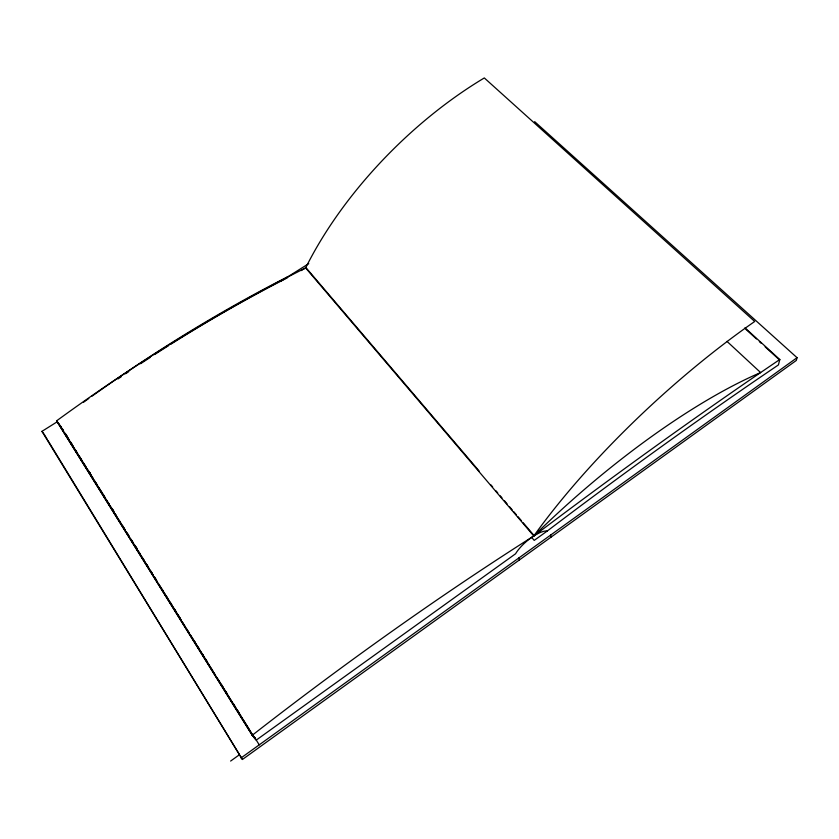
<?xml version="1.0" encoding="UTF-8"?>
<svg xmlns="http://www.w3.org/2000/svg" width="839" height="839" viewBox="0 0 839 839"><rect width="100%" height="100%" fill="white"/><g stroke="black" fill="none" stroke-linecap="round" stroke-linejoin="round"><path stroke-width="1.26" d="M534.642 121.624L797.05 357.687L796.305 360.455L242.408 759.484L41.95 431.361L57.482 421.608M744.969 327.839L779.777 359.512L778.445 364.902L760.375 377.193A1093.028 185.346 -39.3 0 0 547.311 530.972L534.212 540.389L531.674 537.4M230.62 761.057L239.482 754.691L47.928 440.485M240.992 757.984L797.05 357.687M779.882 359.438L760.616 372.558A290.776 82.285 -41.2 0 0 533.782 535.995A807.695 167.527 -37.8 0 0 252.172 735.321L256.273 740.082L515.555 553.792A23.461 7.991 -40.3 0 1 531.035 537.841L534.202 535.712A1176.068 192.571 -39.1 0 1 760.616 372.558L726.983 341.379M280.404 281.453L308.742 263.645M745.829 329.276L756.453 338.946M759.347 341.588L761.288 343.35M765.147 346.864L779.641 360.057M479.069 470.952L306.015 267.714L303.152 269.309A19.958 11.746 -40.1 0 0 301.285 270.578M490.941 484.9L492.64 486.893M496.038 490.878L497.726 492.871M500.275 495.859L501.974 497.852M504.522 500.841L507.06 503.83M509.609 506.819L512.147 509.808M513.846 511.8L516.394 514.789M518.093 516.782L521.48 520.767M523.179 522.76L534.202 535.712A23.461 7.991 -40.3 0 1 547.311 530.972M305.637 267.924L533.782 535.995A303.403 87.696 -42.7 0 1 754.701 321.484L484.313 77.943A262.712 133.663 -44.7 0 0 305.637 267.924A714.838 268.543 -35.7 0 0 139.861 363.476L118.907 377.298A714.838 268.543 -35.7 0 0 56.559 420.874L252.581 735.803M41.95 431.361L43.188 432.945M56.559 420.874L59.139 424.293M59.621 424.922L60.093 425.562M60.922 426.663L60.387 425.939L63.292 430.774M65.463 433.648L66.847 435.861M88.965 471.392L90.35 473.616M112.478 509.147L113.852 511.36M135.981 546.892L137.365 549.115M254.196 736.757L259.23 744.843M62.159 428.488L63.544 430.711M66.312 435.158L67.697 437.381M70.466 441.817L71.85 444.041M89.836 472.934L91.22 475.157M101.592 491.822L103.669 495.157M254.479 737.387L255.864 739.61M67.162 436.668L69.238 440.003M71.315 443.338L73.392 446.673M75.468 450.008L77.545 453.354M78.929 455.577L81.698 460.024M83.082 462.247L85.851 466.694M87.235 468.917L90.004 473.364M91.388 475.587L92.772 477.811M94.849 481.146L96.925 484.481M99.002 487.826L101.079 491.161M103.155 494.496L105.232 497.831M106.616 500.054L109.385 504.501M110.769 506.725L113.538 511.171M114.922 513.395L116.306 515.618M119.075 520.075L120.459 522.298M122.536 525.634L124.612 528.969M126.689 532.304L128.766 535.639M130.842 538.974L132.929 542.309M134.313 544.532L137.082 548.979M138.466 551.213L139.851 553.436M142.62 557.883L144.004 560.106M146.773 564.553L148.157 566.776M150.233 570.111L152.31 573.446M154.386 576.781L156.463 580.116M162 589.02L163.385 591.243M166.153 595.69L167.538 597.913M170.307 602.36L171.691 604.583M174.46 609.03L175.844 611.253M177.92 614.588L179.997 617.934M193.84 640.167L195.225 642.391M197.994 646.838L199.378 649.071M202.157 653.518L203.541 655.741M205.618 659.076L207.002 661.3M221.538 684.655L222.922 686.879M225.691 691.326L227.075 693.549M233.305 703.554L234.689 705.777M237.458 710.224L238.842 712.447M253.378 735.803L255.455 739.138M64.54 432.62L67.435 437.434M68.001 438.189L71.588 444.093M72.164 444.859L82.642 461.849M83.942 463.778L86.784 468.508M88.095 470.459L90.927 475.168M92.248 477.139L95.069 481.827M95.719 482.698L101.98 492.923M104.026 496.059L106.123 499.583M108.189 502.729L110.266 506.242M111.65 508.298L114.408 512.902M115.803 514.978L118.561 519.561M119.967 521.648L125.462 530.657M127.58 533.898L129.615 537.317M131.744 540.568L133.758 543.976M135.131 546.189L137.9 550.636M139.284 552.849L142.127 557.264M143.427 559.508L149.059 568.391M151.02 571.716L153.212 575.072M155.173 578.375L157.375 581.752M158.623 583.923L161.528 588.422M162.766 590.583L165.682 595.103M166.909 597.242L169.845 601.783M170.369 602.79L173.998 608.453M174.512 609.45L178.151 615.134M178.655 616.109L180.92 619.591M182.105 621.657L184.874 626.104M186.258 628.317L189.236 632.942M190.401 634.976L193.39 639.622M193.851 640.524L197.553 646.292M197.994 647.184L201.706 652.973M202.147 653.843L211.124 668.274M211.407 668.557L212.791 670.781M213.882 672.71L215.266 674.934M217.343 678.258L221.108 684.131M221.486 684.918L225.261 690.812M225.628 691.577L234.605 706.008M234.962 706.396L238.758 712.668M239.115 713.066L242.901 719.327M243.279 719.747L248.816 728.651M249.12 729.311L254.637 738.194M58.751 423.779L254.227 737.722M57.66 422.332L253 736.285M43.806 433.732L47.341 439.521M240.069 755.645L242.408 759.484M518.953 557.883L519.226 560.064M550.762 534.978L550.908 537.233M118.047 378.913A641.153 251.962 -35.7 0 1 121.256 376.711M125.546 373.795A641.153 251.962 -35.7 0 1 128.766 371.625M140.595 363.717A641.153 251.962 -35.7 0 1 150.286 357.362M154.596 354.561A641.153 251.962 -35.7 0 1 168.629 345.595M170.789 344.231A641.153 251.962 -35.7 0 1 268.386 287.683M269.508 287.085A641.153 251.962 -35.7 0 1 287.378 277.803M83.512 402.28A641.573 252.287 -35.7 0 1 88.808 398.462M91.996 396.176A641.573 252.287 -35.7 0 1 114.408 380.445L133.726 367.335A641.573 252.287 -35.7 0 1 288.228 276.503"/></g></svg>
